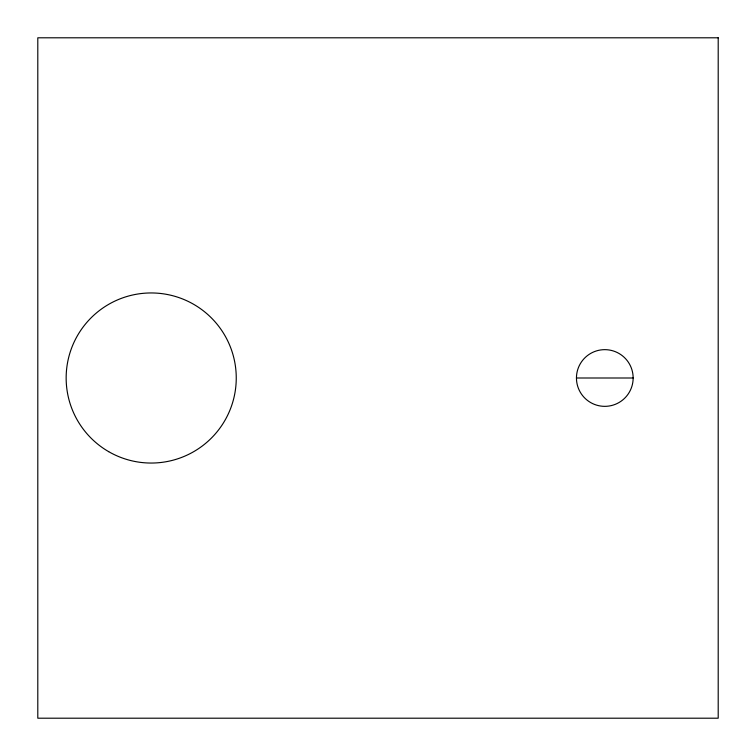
<?xml version="1.0" encoding="UTF-8"?>
<svg xmlns="http://www.w3.org/2000/svg" width="756" height="756" viewBox="0 0 756 756"><rect width="100%" height="100%" fill="white"/><g stroke="black" fill="none" stroke-linecap="round" stroke-linejoin="round"><path stroke-width="1.13" d="M576.45 378L633.15 378A28.35 28.35 0 0 1 590.625 402.551A28.35 28.35 0 0 1 590.625 353.449A28.35 28.35 0 0 1 633.15 378M718.2 37.8L37.8 37.8L37.8 718.2L718.2 718.2L718.2 37.8M108.675 451.653A85.05 85.05 0 0 0 236.25 378A85.05 85.05 0 0 0 108.675 304.347A85.05 85.05 0 0 0 108.675 451.653"/></g></svg>
